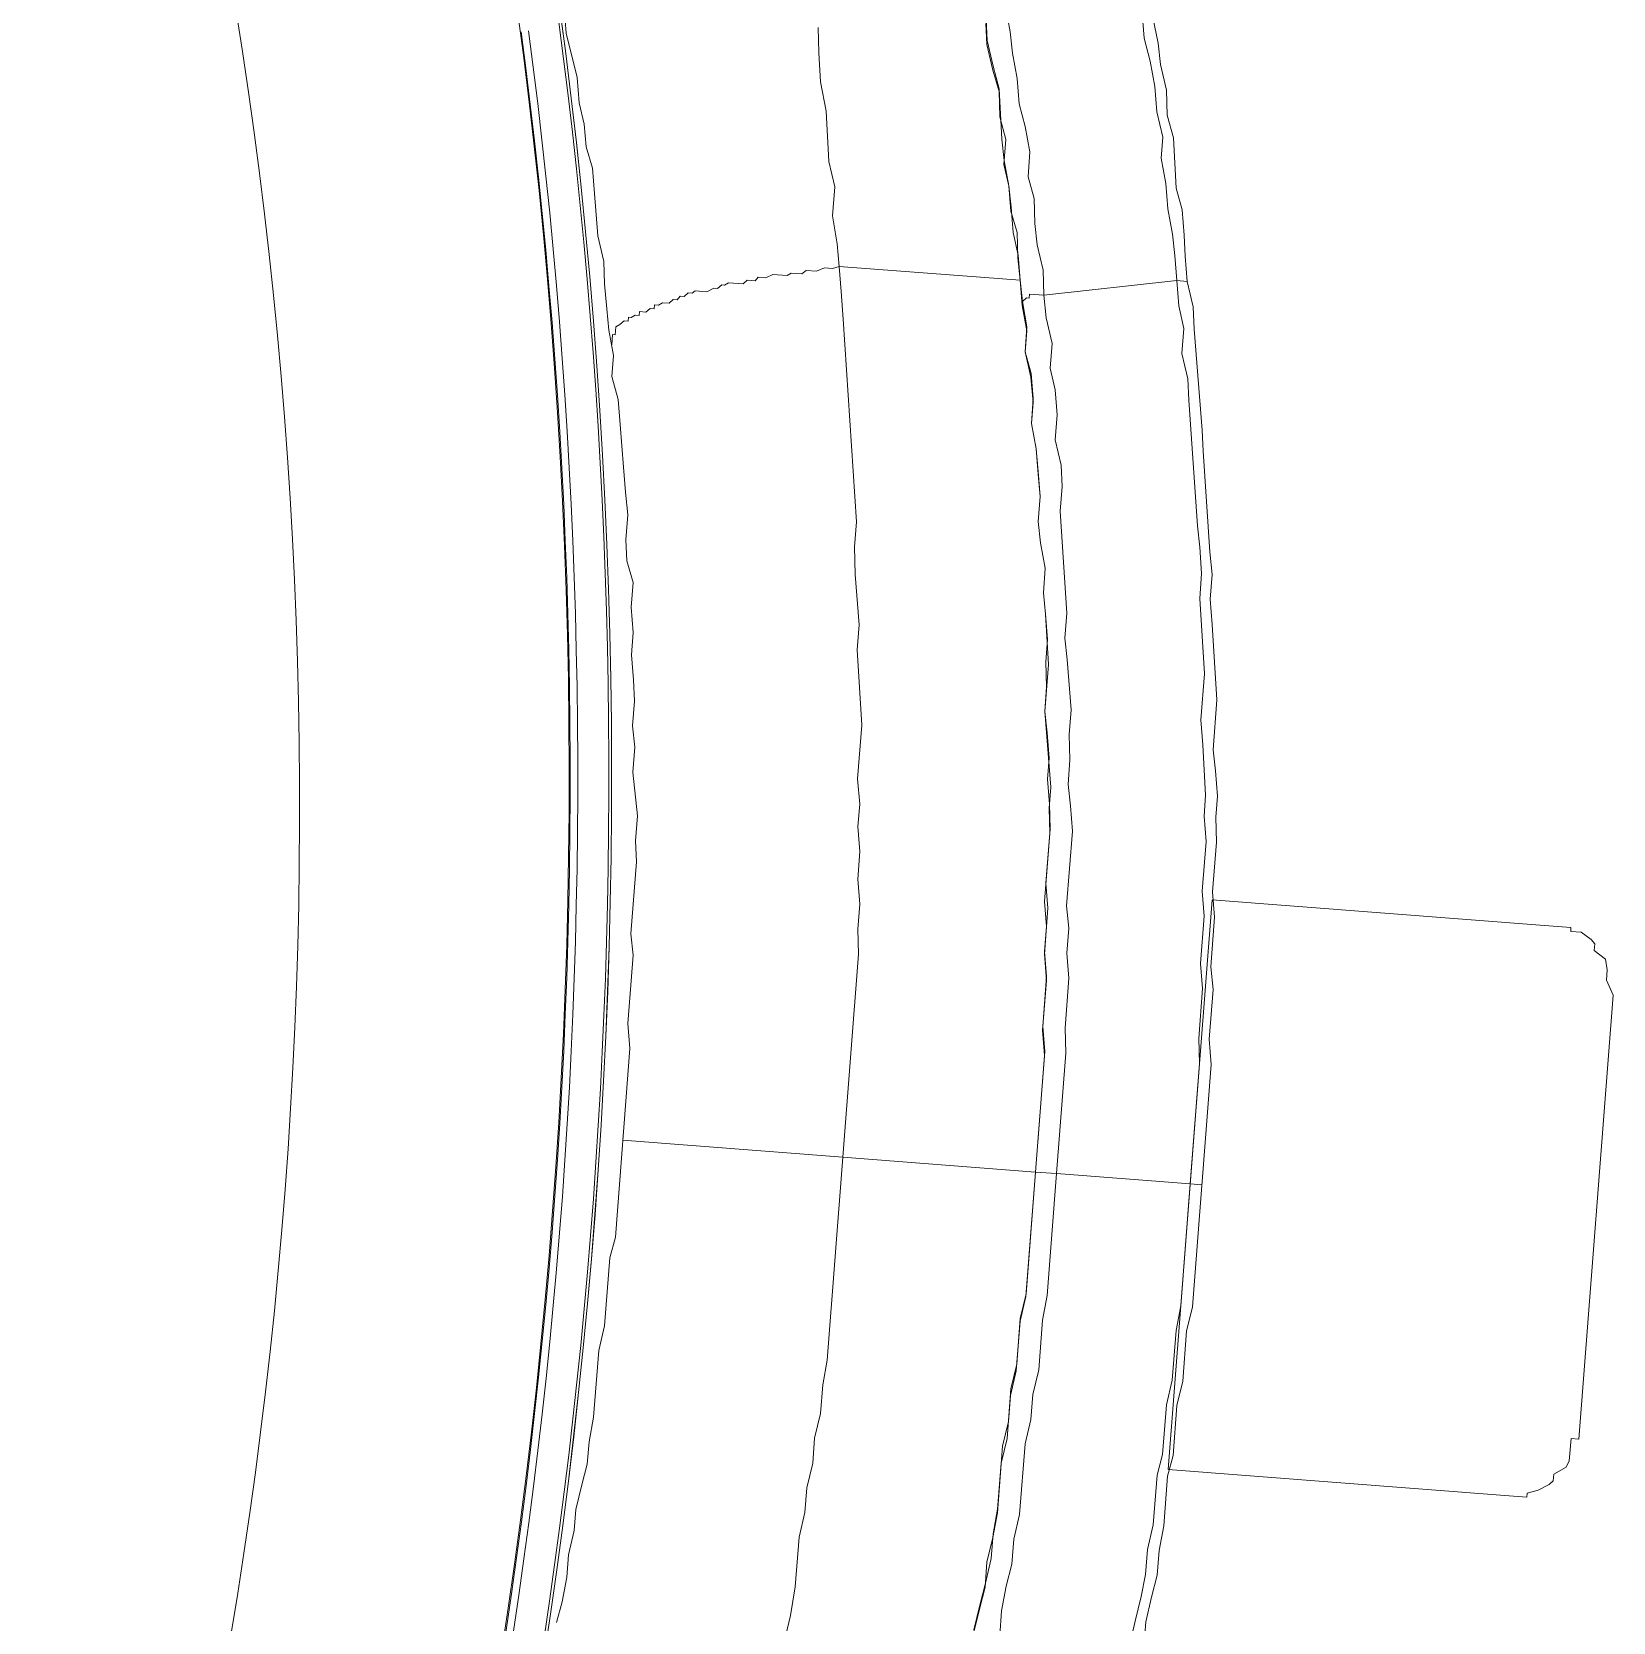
# Model space of a CAD drawing. Header units: metres. Extents: x 2999 to 3109, y 1752 to 1796.
# Drawn here: x 3012.6238 to 3012.771, y 1760.9539 to 1761.1019 of the extents above; entities that cross this region are included whole.
import ezdxf

# ---------------------------------------------------------------- set-up
doc = ezdxf.new("R2010")
doc.units = ezdxf.units.M
doc.layers.add('PAREDES', color=7, linetype='Continuous')

msp = doc.modelspace()

# ---------------------------------------------------------------- linework, layer by layer
at = {"layer": 'PAREDES', "color": 253, "lineweight": 0}
for p, q in [((3012.72861197325, 1761.100877740513), (3012.727628403065, 1761.105614744501)), ((3012.6734878916, 1761.101821403855), (3012.673300939452, 1761.104166373298)), ((3012.714833524136, 1761.10194141181), (3012.714402705632, 1761.104305207294)), ((3012.712657116886, 1761.100760168198), (3012.712563858855, 1761.102729925087)), ((3012.712685355947, 1761.101125967732), (3012.712592097917, 1761.103095724621)), ((3012.727298947353, 1761.101347083271), (3012.727111995205, 1761.103692052714)), ((3012.674518526887, 1761.097694065757), (3012.6734878916, 1761.101821403855)), ((3012.697020994955, 1761.100004690932), (3012.696955975985, 1761.102340247354)), ((3012.713238107629, 1761.098752759228), (3012.712685355947, 1761.101125967732)), ((3012.715048715344, 1761.099962241901), (3012.714833524136, 1761.10194141181)), ((3012.727870525075, 1761.099217741123), (3012.727298947353, 1761.101347083271)), ((3012.697179708041, 1761.097293921955), (3012.697020994955, 1761.100004690932)), ((3012.713209868568, 1761.098386959694), (3012.712657116886, 1761.100760168198)), ((3012.715479533848, 1761.097598446418), (3012.715048715344, 1761.099962241901)), ((3012.728827164459, 1761.098898570604), (3012.72861197325, 1761.100877740513)), ((3012.713790859311, 1761.096379550724), (3012.713209868568, 1761.098386959694)), ((3012.713809685351, 1761.09662341708), (3012.713238107629, 1761.098752759228)), ((3012.728301343579, 1761.096853945639), (3012.727870525075, 1761.099217741123)), ((3012.72937991614, 1761.0965253621), (3012.728827164459, 1761.098898570604)), ((3012.674705479035, 1761.095349096314), (3012.674518526887, 1761.097694065757)), ((3012.697704220662, 1761.094554913917), (3012.697179708041, 1761.097293921955)), ((3012.714061656469, 1761.091942891214), (3012.713809685351, 1761.09662341708)), ((3012.715666485996, 1761.095253476975), (3012.715479533848, 1761.097598446418)), ((3012.728488295727, 1761.094508976196), (3012.728301343579, 1761.096853945639)), ((3012.6751645366, 1761.093351100365), (3012.674705479035, 1761.095349096314)), ((3012.71385587828, 1761.094043994301), (3012.713790859311, 1761.096379550724)), ((3012.716238063719, 1761.093124134827), (3012.715666485996, 1761.095253476975)), ((3012.72944493511, 1761.094189805678), (3012.72937991614, 1761.0965253621)), ((3012.69795619178, 1761.089874388051), (3012.697704220662, 1761.094554913917)), ((3012.714427456003, 1761.091914652153), (3012.71385587828, 1761.094043994301)), ((3012.729041047409, 1761.092135767692), (3012.728488295727, 1761.094508976196)), ((3012.730016512833, 1761.09206046353), (3012.72944493511, 1761.094189805678)), ((3012.675370314788, 1761.091249997278), (3012.6751645366, 1761.093351100365)), ((3012.716668882222, 1761.090760339343), (3012.716238063719, 1761.093124134827)), ((3012.675951305531, 1761.089242588308), (3012.675370314788, 1761.091249997278)), ((3012.714276847677, 1761.089963721305), (3012.714061656469, 1761.091942891214)), ((3012.714248608617, 1761.089597921771), (3012.714427456003, 1761.091914652153)), ((3012.716490034836, 1761.088443608961), (3012.716668882222, 1761.090760339343)), ((3012.728890439083, 1761.090184836844), (3012.729041047409, 1761.092135767692)), ((3012.73026848395, 1761.087379937664), (3012.730016512833, 1761.09206046353)), ((3012.676138257679, 1761.086897618865), (3012.675951305531, 1761.089242588308)), ((3012.698508943462, 1761.087501179547), (3012.69795619178, 1761.089874388051)), ((3012.714707666181, 1761.087599925821), (3012.714248608617, 1761.089597921771)), ((3012.714707666181, 1761.087599925821), (3012.714276847677, 1761.089963721305)), ((3012.729321257587, 1761.08782104136), (3012.728890439083, 1761.090184836844)), ((3012.717071025579, 1761.086436199991), (3012.716490034836, 1761.088443608961)), ((3012.729508209735, 1761.085476071917), (3012.729321257587, 1761.08782104136)), ((3012.676446706918, 1761.082948692067), (3012.676138257679, 1761.086897618865)), ((3012.698301857014, 1761.084818649631), (3012.698508943462, 1761.087501179547)), ((3012.71492285739, 1761.085620755912), (3012.714707666181, 1761.087599925821)), ((3012.714894618329, 1761.085254956379), (3012.714707666181, 1761.087599925821)), ((3012.717136044549, 1761.084100643568), (3012.717071025579, 1761.086436199991)), ((3012.730849474693, 1761.085372528694), (3012.73026848395, 1761.087379937664)), ((3012.698713849477, 1761.082210987791), (3012.698301857014, 1761.084818649631)), ((3012.715475609072, 1761.083247547409), (3012.714894618329, 1761.085254956379)), ((3012.715109809538, 1761.08327578647), (3012.71492285739, 1761.085620755912)), ((3012.729939028239, 1761.083112276434), (3012.729508209735, 1761.085476071917)), ((3012.731036426841, 1761.083027559251), (3012.730849474693, 1761.085372528694)), ((3012.717351235757, 1761.082121473659), (3012.717136044549, 1761.084100643568)), ((3012.6769994586, 1761.080575483563), (3012.676446706918, 1761.082948692067)), ((3012.698919627666, 1761.080109884704), (3012.698713849477, 1761.082210987791)), ((3012.715559454082, 1761.081155857342), (3012.715109809538, 1761.08327578647)), ((3012.715540628042, 1761.080911990986), (3012.715475609072, 1761.083247547409)), ((3012.717903987439, 1761.079748265155), (3012.717351235757, 1761.082121473659)), ((3012.730154219447, 1761.081133106525), (3012.729939028239, 1761.083112276434)), ((3012.731129684872, 1761.081057802362), (3012.731036426841, 1761.083027559251)), ((3012.677083303611, 1761.078483793496), (3012.6769994586, 1761.080575483563)), ((3012.71574640623, 1761.078810887899), (3012.715540628042, 1761.080911990986)), ((3012.71574640623, 1761.078810887899), (3012.715559454082, 1761.081155857342)), ((3012.730341171595, 1761.078788137082), (3012.730154219447, 1761.081133106525)), ((3012.731316637019, 1761.078712832919), (3012.731129684872, 1761.081057802362)), ((3012.691359334543, 1761.07909894763), (3012.691087229126, 1761.078751974137)), ((3012.692090933611, 1761.079042469508), (3012.691359334543, 1761.07909894763)), ((3012.692728838562, 1761.079361203941), (3012.692090933611, 1761.079042469508)), ((3012.694070103521, 1761.079257660717), (3012.692728838562, 1761.079361203941)), ((3012.694454729095, 1761.079473288012), (3012.694070103521, 1761.079257660717)), ((3012.695430194519, 1761.079397983849), (3012.694454729095, 1761.079473288012)), ((3012.695824233114, 1761.079735544322), (3012.695430194519, 1761.079397983849)), ((3012.696799698538, 1761.07966024016), (3012.695824233114, 1761.079735544322)), ((3012.697559536667, 1761.079969561572), (3012.696799698538, 1761.07966024016)), ((3012.698291135735, 1761.07991308345), (3012.697559536667, 1761.079969561572)), ((3012.698919627666, 1761.080109884704), (3012.698291135735, 1761.07991308345)), ((3012.698919627666, 1761.080109884704), (3012.71574640623, 1761.078810887899)), ((3012.699106579813, 1761.077764915261), (3012.698919627666, 1761.080109884704)), ((3012.717969006409, 1761.077412708732), (3012.717903987439, 1761.079748265155)), ((3012.677270255758, 1761.076138824053), (3012.677083303611, 1761.078483793496)), ((3012.684868200962, 1761.077637493839), (3012.684474162367, 1761.077299933366)), ((3012.685234000496, 1761.077609254778), (3012.684868200962, 1761.077637493839)), ((3012.685496692893, 1761.077834295093), (3012.685234000496, 1761.077609254778)), ((3012.686594091494, 1761.077749577911), (3012.685496692893, 1761.077834295093)), ((3012.687231996446, 1761.078068312343), (3012.686594091494, 1761.077749577911)), ((3012.68759779598, 1761.078040073282), (3012.687231996446, 1761.078068312343)), ((3012.687991834575, 1761.078377633755), (3012.68759779598, 1761.078040073282)), ((3012.688235700931, 1761.078358807714), (3012.687991834575, 1761.078377633755)), ((3012.688620326505, 1761.078574435009), (3012.688235700931, 1761.078358807714)), ((3012.689961591464, 1761.078470891786), (3012.688620326505, 1761.078574435009)), ((3012.690355630059, 1761.078808452259), (3012.689961591464, 1761.078470891786)), ((3012.691087229126, 1761.078751974137), (3012.690355630059, 1761.078808452259)), ((3012.699274705921, 1761.075176079462), (3012.699106579813, 1761.077764915261)), ((3012.715961597439, 1761.07683171799), (3012.71574640623, 1761.078810887899)), ((3012.715933358378, 1761.076465918456), (3012.71574640623, 1761.078810887899)), ((3012.716627741451, 1761.077516251956), (3012.71659950239, 1761.077150452422)), ((3012.717969006409, 1761.077412708732), (3012.716627741451, 1761.077516251956)), ((3012.730341171595, 1761.078788137082), (3012.717969006409, 1761.077412708732)), ((3012.718174784597, 1761.075311605646), (3012.717969006409, 1761.077412708732)), ((3012.731316637019, 1761.078712832919), (3012.730341171595, 1761.078788137082)), ((3012.730528123743, 1761.076443167639), (3012.730341171595, 1761.078788137082)), ((3012.731869388701, 1761.076339624415), (3012.731316637019, 1761.078712832919)), ((3012.677485446967, 1761.074159654144), (3012.677270255758, 1761.076138824053)), ((3012.680318585208, 1761.075903498545), (3012.680290346148, 1761.075537699011)), ((3012.680928251099, 1761.075856433444), (3012.680318585208, 1761.075903498545)), ((3012.681322289694, 1761.076193993917), (3012.680928251099, 1761.075856433444)), ((3012.681688089227, 1761.076165754855), (3012.681322289694, 1761.076193993917)), ((3012.681716328289, 1761.076531554389), (3012.681688089227, 1761.076165754855)), ((3012.682082127822, 1761.076503315328), (3012.681716328289, 1761.076531554389)), ((3012.682466753397, 1761.076718942624), (3012.682082127822, 1761.076503315328)), ((3012.683076419287, 1761.076671877522), (3012.682466753397, 1761.076718942624)), ((3012.683470457882, 1761.077009437995), (3012.683076419287, 1761.076671877522)), ((3012.683836257416, 1761.076981198934), (3012.683470457882, 1761.077009437995)), ((3012.684108362833, 1761.077328172427), (3012.683836257416, 1761.076981198934)), ((3012.684474162367, 1761.077299933366), (3012.684108362833, 1761.077328172427)), ((3012.716364176882, 1761.074102122972), (3012.715933358378, 1761.076465918456)), ((3012.716355636034, 1761.077169278463), (3012.715961597439, 1761.07683171799)), ((3012.716392415943, 1761.074467922506), (3012.715961597439, 1761.07683171799)), ((3012.71659950239, 1761.077150452422), (3012.716355636034, 1761.077169278463)), ((3012.730977768287, 1761.074323238511), (3012.730528123743, 1761.076443167639)), ((3012.731953233711, 1761.074247934348), (3012.731869388701, 1761.076339624415)), ((3012.678123351918, 1761.074478388577), (3012.678066873796, 1761.073746789509)), ((3012.678507977493, 1761.074694015872), (3012.678123351918, 1761.074478388577)), ((3012.678902016088, 1761.075031576345), (3012.678507977493, 1761.074694015872)), ((3012.679267815622, 1761.075003337284), (3012.678902016088, 1761.075031576345)), ((3012.679296054683, 1761.075369136818), (3012.679267815622, 1761.075003337284)), ((3012.679539921039, 1761.075350310777), (3012.679296054683, 1761.075369136818)), ((3012.679924546613, 1761.075565938072), (3012.679539921039, 1761.075350310777)), ((3012.680290346148, 1761.075537699011), (3012.679924546613, 1761.075565938072)), ((3012.700517043726, 1761.056313216781), (3012.699274705921, 1761.075176079462)), ((3012.716213568556, 1761.072151192124), (3012.716392415943, 1761.074467922506)), ((3012.718727536279, 1761.072938397142), (3012.718174784597, 1761.075311605646)), ((3012.677916265471, 1761.071795858661), (3012.677485446967, 1761.074159654144)), ((3012.67782300744, 1761.073765615549), (3012.677747703277, 1761.072790150125)), ((3012.678066873796, 1761.073746789509), (3012.67782300744, 1761.073765615549)), ((3012.716213568556, 1761.072151192124), (3012.716364176882, 1761.074102122972)), ((3012.718548688892, 1761.07062166676), (3012.718727536279, 1761.072938397142)), ((3012.730798920901, 1761.072006508129), (3012.730977768287, 1761.074323238511)), ((3012.732701042302, 1761.064868056576), (3012.731953233711, 1761.074247934348)), ((3012.677765657146, 1761.069844927812), (3012.677916265471, 1761.071795858661)), ((3012.716794559299, 1761.070143783154), (3012.716213568556, 1761.072151192124)), ((3012.716766320238, 1761.06977798362), (3012.716213568556, 1761.072151192124)), ((3012.731351672583, 1761.069633299625), (3012.730798920901, 1761.072006508129)), ((3012.716981511447, 1761.067798813711), (3012.716794559299, 1761.070143783154)), ((3012.719007746457, 1761.06862367081), (3012.718548688892, 1761.07062166676)), ((3012.678337234868, 1761.067715585665), (3012.677765657146, 1761.069844927812)), ((3012.716953272386, 1761.067433014177), (3012.716766320238, 1761.06977798362)), ((3012.719194698605, 1761.066278701367), (3012.719007746457, 1761.06862367081)), ((3012.731444930614, 1761.067663542736), (3012.731351672583, 1761.069633299625)), ((3012.678524187016, 1761.065370616222), (3012.678337234868, 1761.067715585665)), ((3012.716802664061, 1761.065482083329), (3012.716981511447, 1761.067798813711)), ((3012.716802664061, 1761.065482083329), (3012.716953272386, 1761.067433014177)), ((3012.732257758174, 1761.055948108542), (3012.731444930614, 1761.067663542736)), ((3012.719015851219, 1761.063961970985), (3012.719194698605, 1761.066278701367)), ((3012.678832636255, 1761.061421689424), (3012.678524187016, 1761.065370616222)), ((3012.717233482564, 1761.063118287845), (3012.716802664061, 1761.065482083329)), ((3012.717233482564, 1761.063118287845), (3012.716802664061, 1761.065482083329)), ((3012.732794300333, 1761.062898299688), (3012.732701042302, 1761.064868056576)), ((3012.717439260753, 1761.061017184758), (3012.717233482564, 1761.063118287845)), ((3012.717420434712, 1761.060773318402), (3012.717233482564, 1761.063118287845)), ((3012.719568602901, 1761.061588762481), (3012.719015851219, 1761.063961970985)), ((3012.733420175746, 1761.053527834936), (3012.732794300333, 1761.062898299688)), ((3012.679019588403, 1761.059076719981), (3012.678832636255, 1761.061421689424)), ((3012.719661860931, 1761.059619005592), (3012.719568602901, 1761.061588762481)), ((3012.717626212901, 1761.058672215315), (3012.717420434712, 1761.060773318402)), ((3012.717626212901, 1761.058672215315), (3012.717439260753, 1761.061017184758)), ((3012.719483013545, 1761.05730227521), (3012.719661860931, 1761.059619005592)), ((3012.679225366591, 1761.056975616894), (3012.679019588403, 1761.059076719981)), ((3012.717447365514, 1761.056355484933), (3012.717626212901, 1761.058672215315)), ((3012.717447365514, 1761.056355484933), (3012.717626212901, 1761.058672215315)), ((3012.679046519205, 1761.054658886512), (3012.679225366591, 1761.056975616894)), ((3012.720099475938, 1761.04780987728), (3012.719483013545, 1761.05730227521)), ((3012.70033819634, 1761.053996486399), (3012.700517043726, 1761.056313216781)), ((3012.717662556723, 1761.054376315024), (3012.717447365514, 1761.056355484933)), ((3012.717662556723, 1761.054376315024), (3012.717447365514, 1761.056355484933)), ((3012.732472949383, 1761.053968938632), (3012.732257758174, 1761.055948108542)), ((3012.679139777236, 1761.052689129623), (3012.679046519205, 1761.054658886512)), ((3012.700384389269, 1761.05141706362), (3012.70033819634, 1761.053996486399)), ((3012.718093375227, 1761.052012519541), (3012.717662556723, 1761.054376315024)), ((3012.718093375227, 1761.052012519541), (3012.717662556723, 1761.054376315024)), ((3012.732650488511, 1761.051502036011), (3012.732472949383, 1761.053968938632)), ((3012.679720767979, 1761.050681720653), (3012.679139777236, 1761.052689129623)), ((3012.733625953935, 1761.051426731849), (3012.733420175746, 1761.053527834936)), ((3012.700758293565, 1761.046727124734), (3012.700384389269, 1761.05141706362)), ((3012.717914527841, 1761.049695789158), (3012.718093375227, 1761.052012519541)), ((3012.717914527841, 1761.049695789158), (3012.718093375227, 1761.052012519541)), ((3012.732471641124, 1761.049185305629), (3012.732650488511, 1761.051502036011)), ((3012.733447106548, 1761.049110001467), (3012.733625953935, 1761.051426731849)), ((3012.679541920592, 1761.048364990271), (3012.679720767979, 1761.050681720653)), ((3012.718129719049, 1761.04771661925), (3012.717914527841, 1761.049695789158)), ((3012.718129719049, 1761.04771661925), (3012.717914527841, 1761.049695789158)), ((3012.67972887274, 1761.046020020828), (3012.679541920592, 1761.048364990271)), ((3012.719920628552, 1761.045493146898), (3012.720099475938, 1761.04780987728)), ((3012.732910564389, 1761.042159810321), (3012.732471641124, 1761.049185305629)), ((3012.733634058696, 1761.046765032024), (3012.733447106548, 1761.049110001467)), ((3012.700579446178, 1761.044410394352), (3012.700758293565, 1761.046727124734)), ((3012.718381690167, 1761.043036093384), (3012.718129719049, 1761.04771661925)), ((3012.718316671197, 1761.045371649806), (3012.718129719049, 1761.04771661925)), ((3012.734072981961, 1761.039739536715), (3012.733634058696, 1761.046765032024)), ((3012.679568851394, 1761.043947156802), (3012.67972887274, 1761.046020020828)), ((3012.718156649852, 1761.043298785781), (3012.718316671197, 1761.045371649806)), ((3012.72013581976, 1761.043513976989), (3012.719920628552, 1761.045493146898)), ((3012.679755803542, 1761.041602187359), (3012.679568851394, 1761.043947156802)), ((3012.701018369444, 1761.037384899043), (3012.700579446178, 1761.044410394352)), ((3012.718221668821, 1761.040963229358), (3012.718156649852, 1761.043298785781)), ((3012.720509724056, 1761.038824038103), (3012.72013581976, 1761.043513976989)), ((3012.718042821435, 1761.038646498976), (3012.718381690167, 1761.043036093384)), ((3012.732581108678, 1761.037892149091), (3012.732910564389, 1761.042159810321)), ((3012.679849061573, 1761.03963243047), (3012.679755803542, 1761.041602187359)), ((3012.718042821435, 1761.038646498976), (3012.718221668821, 1761.040963229358)), ((3012.679670214187, 1761.037315700088), (3012.679849061573, 1761.03963243047)), ((3012.733715287189, 1761.035106075951), (3012.734072981961, 1761.039739536715)), ((3012.70063243561, 1761.032385638745), (3012.701018369444, 1761.037384899043)), ((3012.718603677878, 1761.031611590647), (3012.718042821435, 1761.038646498976)), ((3012.718258012644, 1761.036667329067), (3012.718042821435, 1761.038646498976)), ((3012.72033087667, 1761.036507307721), (3012.720509724056, 1761.038824038103)), ((3012.732768060826, 1761.035547179648), (3012.732581108678, 1761.037892149091)), ((3012.679885405395, 1761.035336530179), (3012.679670214187, 1761.037315700088)), ((3012.718444964792, 1761.034322359624), (3012.718258012644, 1761.036667329067)), ((3012.720395895639, 1761.034171751299), (3012.72033087667, 1761.036507307721)), ((3012.679706558009, 1761.033019799797), (3012.679885405395, 1761.035336530179)), ((3012.733020031943, 1761.030866653782), (3012.732768060826, 1761.035547179648)), ((3012.733930478398, 1761.033126906042), (3012.733715287189, 1761.035106075951)), ((3012.680127527407, 1761.028939526801), (3012.679706558009, 1761.033019799797)), ((3012.718294356466, 1761.032371428776), (3012.718444964792, 1761.034322359624)), ((3012.720217048253, 1761.031855020917), (3012.720395895639, 1761.034171751299)), ((3012.734117430546, 1761.030781936599), (3012.733930478398, 1761.033126906042)), ((3012.700819387758, 1761.030040669302), (3012.70063243561, 1761.032385638745)), ((3012.718481308614, 1761.030026459333), (3012.718294356466, 1761.032371428776)), ((3012.718453069553, 1761.029660659799), (3012.718603677878, 1761.031611590647)), ((3012.720432239462, 1761.029875851008), (3012.720217048253, 1761.031855020917)), ((3012.700659366412, 1761.027967805276), (3012.700819387758, 1761.030040669302)), ((3012.718546327584, 1761.02769090291), (3012.718481308614, 1761.030026459333)), ((3012.732869423618, 1761.028915722934), (3012.733020031943, 1761.030866653782)), ((3012.73396682222, 1761.028831005751), (3012.734117430546, 1761.030781936599)), ((3012.679948680021, 1761.026622796419), (3012.680127527407, 1761.028939526801)), ((3012.718518088523, 1761.027325103376), (3012.718453069553, 1761.029660659799)), ((3012.72061919161, 1761.027530881564), (3012.720432239462, 1761.029875851008)), ((3012.733056375766, 1761.026570753491), (3012.732869423618, 1761.028915722934)), ((3012.73403184119, 1761.026495449328), (3012.73396682222, 1761.028831005751)), ((3012.70084631856, 1761.025622835833), (3012.700659366412, 1761.027967805276)), ((3012.718028611466, 1761.02098457812), (3012.718546327584, 1761.02769090291)), ((3012.71816039375, 1761.022691642612), (3012.718518088523, 1761.027325103376)), ((3012.720082649451, 1761.020580690418), (3012.72061919161, 1761.027530881564)), ((3012.680041938051, 1761.02465303953), (3012.679948680021, 1761.026622796419)), ((3012.700648645133, 1761.023062239095), (3012.70084631856, 1761.025622835833)), ((3012.732698680994, 1761.021937292727), (3012.733056375766, 1761.026570753491)), ((3012.733674146417, 1761.021861988564), (3012.73403184119, 1761.026495449328)), ((3012.679524221933, 1761.01794671474), (3012.680041938051, 1761.02465303953)), ((3012.700835597281, 1761.020717269652), (3012.700648645133, 1761.023062239095)), ((3012.718347345898, 1761.020346673169), (3012.71816039375, 1761.022691642612)), ((3012.729523004452, 1760.968089457065), (3012.733617668296, 1761.021130389496)), ((3012.732885633141, 1761.019592323284), (3012.732698680994, 1761.021937292727)), ((3012.764954495042, 1761.018711243272), (3012.733617668296, 1761.021130389496)), ((3012.733861098565, 1761.019517019121), (3012.733674146417, 1761.021861988564)), ((3012.700656749895, 1761.01840053927), (3012.700835597281, 1761.020717269652)), ((3012.718017890186, 1761.016079011939), (3012.718347345898, 1761.020346673169)), ((3012.718215563613, 1761.018639608677), (3012.718028611466, 1761.02098457812)), ((3012.720288427639, 1761.018479587331), (3012.720082649451, 1761.020580690418)), ((3012.700721768865, 1761.016064982847), (3012.700656749895, 1761.01840053927)), ((3012.718036716227, 1761.016322878295), (3012.718215563613, 1761.018639608677)), ((3012.720109580253, 1761.016162856949), (3012.720288427639, 1761.018479587331)), ((3012.73254676441, 1761.015202728876), (3012.732885633141, 1761.019592323284)), ((3012.733503403793, 1761.014883558357), (3012.733861098565, 1761.019517019121)), ((3012.767027359068, 1761.018551221926), (3012.764954495042, 1761.018711243272)), ((3012.766999120007, 1761.018185422392), (3012.767027359068, 1761.018551221926)), ((3012.767974585431, 1761.01811011823), (3012.766999120007, 1761.018185422392)), ((3012.679739413142, 1761.015967544831), (3012.679524221933, 1761.01794671474)), ((3012.768902985753, 1761.017425148177), (3012.767974585431, 1761.01811011823)), ((3012.769240546226, 1761.017031109582), (3012.768902985753, 1761.017425148177)), ((3012.769193481125, 1761.016421443692), (3012.769240546226, 1761.017031109582)), ((3012.679249936084, 1761.009627019575), (3012.679739413142, 1761.015967544831)), ((3012.699262750714, 1760.997165340257), (3012.700721768865, 1761.016064982847)), ((3012.718195429314, 1761.013612109318), (3012.718017890186, 1761.016079011939)), ((3012.718223668375, 1761.013977908852), (3012.718036716227, 1761.016322878295)), ((3012.720296532401, 1761.013817887506), (3012.720109580253, 1761.016162856949)), ((3012.732733716557, 1761.012857759433), (3012.73254676441, 1761.015202728876)), ((3012.770234401605, 1761.015605127441), (3012.769193481125, 1761.016421443692)), ((3012.770402963798, 1761.014610835976), (3012.770234401605, 1761.015605127441)), ((3012.717865973602, 1761.009344448088), (3012.718223668375, 1761.013977908852)), ((3012.719938837628, 1761.009184426742), (3012.720296532401, 1761.013817887506)), ((3012.733709181981, 1761.01278245527), (3012.733503403793, 1761.014883558357)), ((3012.770327659635, 1761.013635370552), (3012.770402963798, 1761.014610835976)), ((3012.717837734541, 1761.008978648554), (3012.718195429314, 1761.013612109318)), ((3012.732376021785, 1761.008224298669), (3012.732733716557, 1761.012857759433)), ((3012.733351487209, 1761.008148994506), (3012.733709181981, 1761.01278245527)), ((3012.77095571548, 1761.012237627472), (3012.767764701588, 1760.97090228013)), ((3012.77095571548, 1761.012237627472), (3012.770327659635, 1761.013635370552)), ((3012.679436888232, 1761.007282050132), (3012.679249936084, 1761.009627019575)), ((3012.71805292575, 1761.006999478645), (3012.717865973602, 1761.009344448088)), ((3012.718024686689, 1761.006633679111), (3012.717837734541, 1761.008978648554)), ((3012.720003856598, 1761.006848870319), (3012.719938837628, 1761.009184426742)), ((3012.732441040755, 1761.005888742246), (3012.732376021785, 1761.008224298669)), ((3012.733538439356, 1761.005804025063), (3012.733351487209, 1761.008148994506)), ((3012.678081413305, 1760.9897236725), (3012.679436888232, 1761.007282050132)), ((3012.71718692788, 1760.995781626269), (3012.71805292575, 1761.006999478645)), ((3012.71718692788, 1760.995781626269), (3012.718024686689, 1761.006633679111)), ((3012.719137858728, 1760.995631017943), (3012.720003856598, 1761.006848870319)), ((3012.731575042884, 1760.99467088987), (3012.732441040755, 1761.005888742246)), ((3012.731797030596, 1760.983246387133), (3012.733538439356, 1761.005804025063)), ((3012.678777976809, 1760.998746727672), (3012.699262750714, 1760.997165340257)), ((3012.697803732563, 1760.978265697667), (3012.699262750714, 1760.997165340257)), ((3012.699262750714, 1760.997165340257), (3012.71718692788, 1760.995781626269)), ((3012.716292690949, 1760.984197974358), (3012.71718692788, 1760.995781626269)), ((3012.716311516989, 1760.984441840714), (3012.71718692788, 1760.995781626269)), ((3012.719137858728, 1760.995631017943), (3012.71718692788, 1760.995781626269)), ((3012.718262447837, 1760.984291232389), (3012.719137858728, 1760.995631017943)), ((3012.731575042884, 1760.99467088987), (3012.719137858728, 1760.995631017943)), ((3012.730699631994, 1760.983331104316), (3012.731575042884, 1760.99467088987)), ((3012.732672441486, 1760.994586172687), (3012.731575042884, 1760.99467088987)), ((3012.677565005446, 1760.987800980713), (3012.678081413305, 1760.9897236725)), ((3012.677075528389, 1760.981460455457), (3012.677565005446, 1760.987800980713)), ((3012.715748044028, 1760.981909483037), (3012.716292690949, 1760.984197974358)), ((3012.715766870069, 1760.982153349393), (3012.716311516989, 1760.984441840714)), ((3012.717839734095, 1760.981993328048), (3012.718262447837, 1760.984291232389)), ((3012.730276918252, 1760.981033199974), (3012.730699631994, 1760.983331104316)), ((3012.731252383675, 1760.980957895812), (3012.731797030596, 1760.983246387133)), ((3012.676530881468, 1760.979171964136), (3012.677075528389, 1760.981460455457)), ((3012.715390349256, 1760.977276022273), (3012.715748044028, 1760.981909483037)), ((3012.715437414357, 1760.977885688163), (3012.715766870069, 1760.982153349393)), ((3012.717482039322, 1760.977359867284), (3012.717839734095, 1760.981993328048)), ((3012.729919223479, 1760.97639973921), (3012.730276918252, 1760.981033199974)), ((3012.730894688903, 1760.976324435047), (3012.731252383675, 1760.980957895812)), ((3012.676050817432, 1760.972953372058), (3012.676530881468, 1760.979171964136)), ((3012.697381018821, 1760.975967793325), (3012.697803732563, 1760.978265697667)), ((3012.714845702336, 1760.974987530952), (3012.715390349256, 1760.977276022273)), ((3012.714892767438, 1760.975597196842), (3012.715437414357, 1760.977885688163)), ((3012.716937392403, 1760.975071375963), (3012.717482039322, 1760.977359867284)), ((3012.697173932373, 1760.973285263409), (3012.697381018821, 1760.975967793325)), ((3012.714535072665, 1760.970963736078), (3012.714892767438, 1760.975597196842)), ((3012.729374576559, 1760.974111247889), (3012.729919223479, 1760.97639973921)), ((3012.730350041983, 1760.974035943727), (3012.730894688903, 1760.976324435047)), ((3012.714657441929, 1760.972548867392), (3012.714845702336, 1760.974987530952)), ((3012.716758545016, 1760.972754645581), (3012.716937392403, 1760.975071375963)), ((3012.729016881786, 1760.969477787125), (3012.729374576559, 1760.974111247889)), ((3012.72999234721, 1760.969402482963), (3012.730350041983, 1760.974035943727)), ((3012.67562810369, 1760.970655467716), (3012.676050817432, 1760.972953372058)), ((3012.696629285453, 1760.970996772088), (3012.697173932373, 1760.973285263409)), ((3012.714112795009, 1760.970260376071), (3012.714657441929, 1760.972548867392)), ((3012.716213898096, 1760.970466154259), (3012.716758545016, 1760.972754645581)), ((3012.696450438067, 1760.968680041706), (3012.696629285453, 1760.970996772088)), ((3012.713990425745, 1760.968675244757), (3012.714535072665, 1760.970963736078)), ((3012.766873081175, 1760.968885894226), (3012.767033102521, 1760.970958758252)), ((3012.767033102521, 1760.970958758252), (3012.767764701588, 1760.97090228013)), ((3012.675468082344, 1760.96858260369), (3012.67562810369, 1760.970655467716)), ((3012.713632730972, 1760.964041783993), (3012.714112795009, 1760.970260376071)), ((3012.715705594998, 1760.963881762648), (3012.716213898096, 1760.970466154259)), ((3012.728500473927, 1760.967555095338), (3012.729016881786, 1760.969477787125)), ((3012.729475939351, 1760.967479791175), (3012.72999234721, 1760.969402482963)), ((3012.674951674484, 1760.966659911903), (3012.675468082344, 1760.96858260369)), ((3012.695905791147, 1760.966391550385), (3012.696450438067, 1760.968680041706)), ((3012.713660970033, 1760.964407583527), (3012.713990425745, 1760.968675244757)), ((3012.760859831199, 1760.965670310841), (3012.729523004452, 1760.968089457065)), ((3012.765428272993, 1760.967648172491), (3012.766582149717, 1760.968295054376)), ((3012.766582149717, 1760.968295054376), (3012.766873081175, 1760.968885894226)), ((3012.674407027564, 1760.964371420582), (3012.674951674484, 1760.966659911903)), ((3012.69572694376, 1760.964074820003), (3012.695905791147, 1760.966391550385)), ((3012.728142779154, 1760.962921634574), (3012.728500473927, 1760.967555095338)), ((3012.729118244578, 1760.962846330411), (3012.729475939351, 1760.967479791175)), ((3012.763964638771, 1760.966166584401), (3012.764987169297, 1760.966700946128)), ((3012.764987169297, 1760.966700946128), (3012.765381207892, 1760.967038506601)), ((3012.765381207892, 1760.967038506601), (3012.765428272993, 1760.967648172491)), ((3012.760859831199, 1760.965670310841), (3012.762932695225, 1760.965510289495)), ((3012.762932695225, 1760.965510289495), (3012.762960934286, 1760.965876089029)), ((3012.762960934286, 1760.965876089029), (3012.763964638771, 1760.966166584401)), ((3012.674256419239, 1760.962420489734), (3012.674407027564, 1760.964371420582)), ((3012.69518229684, 1760.961786328682), (3012.69572694376, 1760.964074820003)), ((3012.71321001723, 1760.961743879652), (3012.713632730972, 1760.964041783993)), ((3012.713238256291, 1760.962109679186), (3012.713660970033, 1760.964407583527)), ((3012.715160948078, 1760.961593271327), (3012.715705594998, 1760.963881762648)), ((3012.673711772319, 1760.960131998413), (3012.674256419239, 1760.962420489734)), ((3012.713059408904, 1760.959792948804), (3012.713238256291, 1760.962109679186)), ((3012.727598132234, 1760.960633143253), (3012.728142779154, 1760.962921634574)), ((3012.728695530836, 1760.96054842607), (3012.729118244578, 1760.962846330411)), ((3012.694824602067, 1760.957152867918), (3012.69518229684, 1760.961786328682)), ((3012.712665370309, 1760.959455388331), (3012.71321001723, 1760.961743879652)), ((3012.714982100691, 1760.959276540945), (3012.715160948078, 1760.961593271327)), ((3012.727419284848, 1760.958316412871), (3012.727598132234, 1760.960633143253)), ((3012.72851668345, 1760.958231695688), (3012.728695530836, 1760.96054842607)), ((3012.673551750973, 1760.958059134387), (3012.673711772319, 1760.960131998413)), ((3012.712486522923, 1760.957138657949), (3012.712665370309, 1760.959455388331)), ((3012.712505348964, 1760.957382524305), (3012.713059408904, 1760.959792948804)), ((3012.714456279812, 1760.957231915979), (3012.714982100691, 1760.959276540945)), ((3012.673129037231, 1760.955761230046), (3012.673551750973, 1760.958059134387)), ((3012.727015397146, 1760.956262374885), (3012.727419284848, 1760.958316412871)), ((3012.72799086257, 1760.956187070723), (3012.72851668345, 1760.958231695688)), ((3012.694373649264, 1760.954489164043), (3012.694824602067, 1760.957152867918)), ((3012.711960702044, 1760.955094032984), (3012.712486522923, 1760.957138657949)), ((3012.711988941105, 1760.955459832518), (3012.712505348964, 1760.957382524305)), ((3012.71403356607, 1760.954934011638), (3012.714456279812, 1760.957231915979)), ((3012.726470750226, 1760.953973883564), (3012.727015397146, 1760.956262374885)), ((3012.72744621565, 1760.953898579402), (3012.72799086257, 1760.956187070723)), ((3012.672612629372, 1760.953838538259), (3012.673129037231, 1760.955761230046)), ((3012.693284355424, 1760.949912181401), (3012.694373649264, 1760.954489164043)), ((3012.711416055124, 1760.952805541663), (3012.711960702044, 1760.955094032984)), ((3012.711444294185, 1760.953171341197), (3012.711988941105, 1760.955459832518)), ((3012.713854718684, 1760.952617281256), (3012.71403356607, 1760.954934011638)), ((3012.725926103306, 1760.951685392243), (3012.726470750226, 1760.953973883564)), ((3012.727116759938, 1760.949630918172), (3012.72744621565, 1760.953898579402))]:
    msp.add_line(p, q, dxfattribs=at)
for centre, radius, start, end in [((3012.14213927864, 1761.032594307719), 0.5316428760644525, 341.7922246609785, 10.36951289021674), ((3012.143273295478, 1761.032509802461), 0.5344617364983012, 341.7737322680995, 10.38794125036272), ((3012.143277705085, 1761.032509432874), 0.5344556330871637, 341.7757516412744, 10.38591925268292), ((3012.143466182731, 1761.032495484377), 0.5340082530507858, 344.0054997640871, 7.571670573617256), ((3012.143531452014, 1761.032490899325), 0.5303473049822979, 344.0535844377126, 7.525184218152456), ((3012.14354183368, 1761.032490178942), 0.5310364411338316, 344.0538123328071, 7.52505494623758)]:
    msp.add_arc(centre, radius, start, end, dxfattribs=at)
at = {"layer": 'PAREDES', "color": 253, "lineweight": 0, "extrusion": (0, 0, -1)}
msp.add_ellipse((3012.136772566163, 1761.033220850472), major_axis=(0.5104814511368772, -0.04014827724169754), ratio=0.9547764466877774, start_param=6.024834156036377, end_param=6.521592140197754, dxfattribs=at)

doc.saveas('drawing.dxf')
